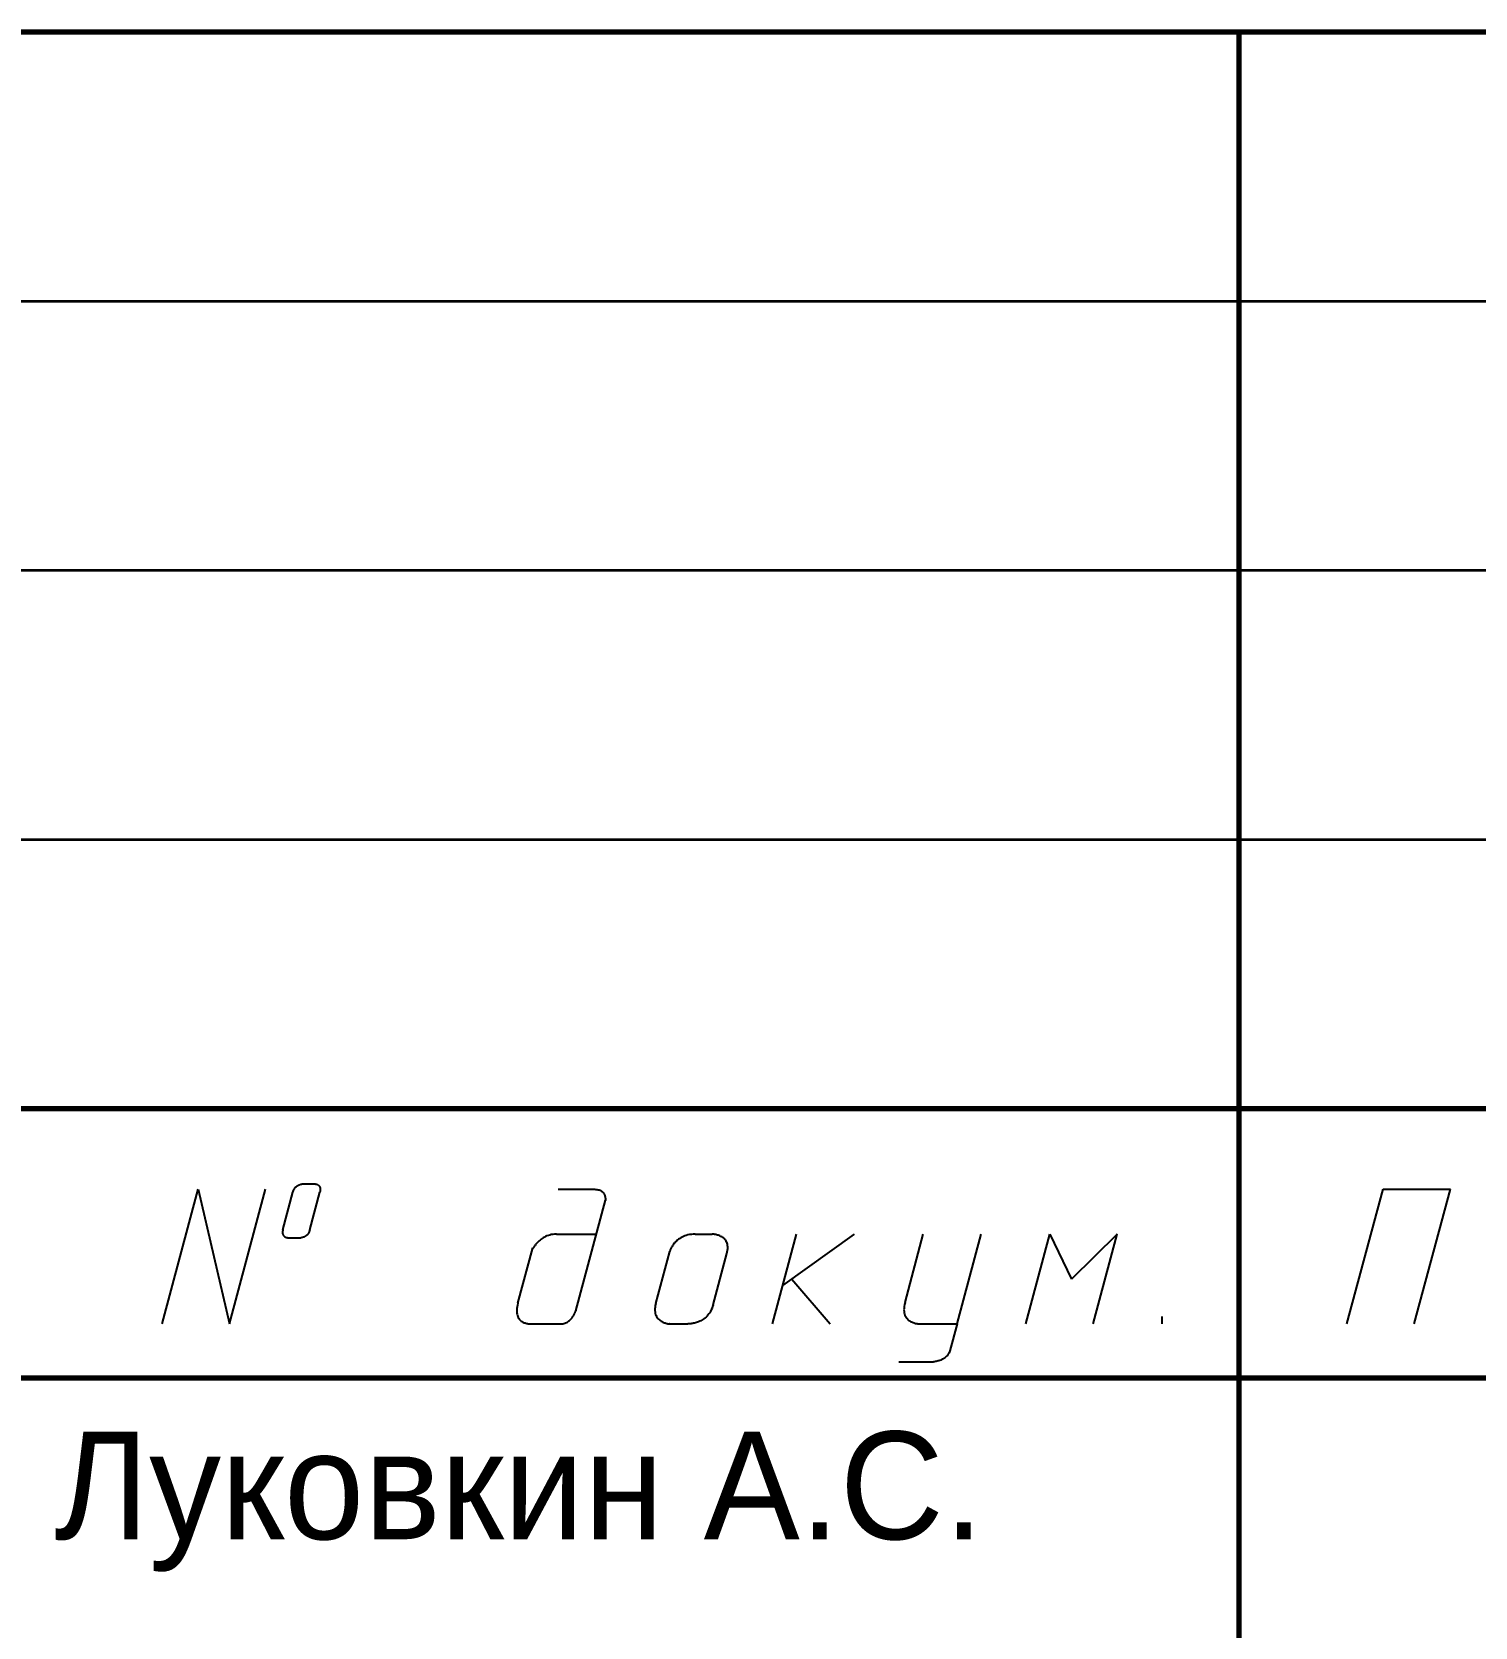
# Model space of a CAD drawing. Extents: x 0 to 297, y 0 to 210.
# Drawn here: x 124.58 to 151.38, y 30.37 to 60 of the extents above; entities that cross this region are included whole.
import ezdxf

# ---------------------------------------------------------------- set-up
doc = ezdxf.new("R2010")
doc.units = 0
doc.layers.get('0').update_dxf_attribs({"linetype": 'CONTINUOUS'})
doc.styles.add('cyrillic_ii', font='cyrillic_ii')

msp = doc.modelspace()

# ---------------------------------------------------------------- linework, layer by layer
at = {"lineweight": 70}
for p, q in [((107, 60), (292, 60)), ((147, 5), (147, 60)), ((107, 40), (172, 40)), ((107, 35), (172, 35))]:
    msp.add_line(p, q, dxfattribs=at)
at = {"lineweight": 35}
for p, q in [((107, 55), (172, 55)), ((107, 50), (172, 50)), ((107, 45), (172, 45))]:
    msp.add_line(p, q, dxfattribs=at)
at = {"linetype": 'CONTINUOUS', "lineweight": 25}
for p, q in [((129.461, 38.52), (129.468, 38.529)), ((129.468, 38.529), (129.475, 38.538)), ((129.475, 38.538), (129.483, 38.546)), ((129.483, 38.546), (129.491, 38.553)), ((129.491, 38.553), (129.499, 38.559)), ((129.499, 38.559), (129.507, 38.565)), ((129.507, 38.565), (129.515, 38.57)), ((129.515, 38.57), (129.523, 38.575)), ((129.523, 38.575), (129.531, 38.579)), ((129.531, 38.579), (129.539, 38.583)), ((129.539, 38.583), (129.547, 38.586)), ((129.547, 38.586), (129.554, 38.589)), ((129.554, 38.589), (129.561, 38.591)), ((129.561, 38.591), (129.568, 38.593)), ((129.568, 38.593), (129.574, 38.595)), ((129.574, 38.595), (129.58, 38.596)), ((129.58, 38.596), (129.586, 38.597)), ((129.586, 38.597), (129.591, 38.598)), ((129.591, 38.598), (129.595, 38.599)), ((129.595, 38.599), (129.599, 38.599)), ((129.599, 38.599), (129.602, 38.6)), ((129.602, 38.6), (129.604, 38.6)), ((129.604, 38.6), (129.605, 38.6)), ((129.605, 38.6), (129.606, 38.6)), ((129.606, 38.6), (129.606, 38.6)), ((129.606, 38.6), (129.828, 38.6)), ((129.828, 38.6), (129.841, 38.599)), ((129.841, 38.599), (129.853, 38.598)), ((129.853, 38.598), (129.864, 38.595)), ((129.864, 38.595), (129.874, 38.593)), ((129.874, 38.593), (129.882, 38.589)), ((129.882, 38.589), (129.891, 38.585)), ((129.891, 38.585), (129.898, 38.58)), ((129.898, 38.58), (129.904, 38.575)), ((129.904, 38.575), (129.91, 38.569)), ((129.91, 38.569), (129.915, 38.563)), ((129.915, 38.563), (129.919, 38.557)), ((129.919, 38.557), (129.922, 38.55)), ((129.922, 38.55), (129.925, 38.544)), ((129.925, 38.544), (129.928, 38.537)), ((129.928, 38.537), (129.93, 38.53)), ((129.93, 38.53), (129.931, 38.523)), ((129.931, 38.523), (129.932, 38.515)), ((127, 36), (127.67, 38.5)), ((127.67, 38.5), (128.25, 36)), ((128.25, 36), (128.92, 38.5)), ((129.24, 37.749), (129.427, 38.448)), ((129.427, 38.448), (129.431, 38.462)), ((129.431, 38.462), (129.436, 38.475)), ((129.436, 38.475), (129.442, 38.488)), ((129.442, 38.488), (129.448, 38.499)), ((129.448, 38.499), (129.454, 38.51)), ((129.454, 38.51), (129.461, 38.52)), ((129.739, 37.746), (129.926, 38.444)), ((129.927, 38.446), (129.926, 38.444)), ((129.928, 38.452), (129.927, 38.448)), ((129.927, 38.448), (129.927, 38.446)), ((129.929, 38.455), (129.928, 38.452)), ((129.93, 38.46), (129.929, 38.455)), ((129.931, 38.464), (129.93, 38.46)), ((129.932, 38.475), (129.931, 38.47)), ((129.931, 38.47), (129.931, 38.464)), ((129.932, 38.515), (129.933, 38.508)), ((129.933, 38.482), (129.932, 38.475)), ((129.933, 38.508), (129.933, 38.501)), ((129.933, 38.501), (129.933, 38.495)), ((129.933, 38.495), (129.933, 38.488)), ((129.933, 38.488), (129.933, 38.482)), ((134.351, 38.5), (135.03, 38.5)), ((134.68, 36.243), (135.23, 38.297)), ((135.03, 38.5), (135.054, 38.499)), ((135.054, 38.499), (135.075, 38.497)), ((135.075, 38.497), (135.095, 38.493)), ((135.095, 38.493), (135.113, 38.488)), ((135.113, 38.488), (135.13, 38.482)), ((135.13, 38.482), (135.144, 38.475)), ((135.144, 38.475), (135.157, 38.467)), ((135.157, 38.467), (135.169, 38.459)), ((135.169, 38.459), (135.18, 38.449)), ((135.18, 38.449), (135.189, 38.439)), ((135.189, 38.439), (135.197, 38.429)), ((135.197, 38.429), (135.204, 38.418)), ((135.204, 38.418), (135.209, 38.407)), ((135.209, 38.407), (135.214, 38.395)), ((135.214, 38.395), (135.218, 38.384)), ((135.218, 38.384), (135.221, 38.373)), ((135.221, 38.373), (135.224, 38.362)), ((135.224, 38.362), (135.226, 38.352)), ((135.226, 38.352), (135.227, 38.342)), ((135.227, 38.342), (135.228, 38.332)), ((135.228, 38.332), (135.228, 38.323)), ((135.228, 38.323), (135.228, 38.315)), ((135.228, 38.315), (135.228, 38.308)), ((135.228, 38.308), (135.228, 38.302)), ((135.228, 38.302), (135.228, 38.297)), ((135.228, 38.297), (135.228, 38.293)), ((135.228, 38.293), (135.228, 38.291)), ((135.228, 38.29), (135.229, 38.293)), ((135.228, 38.291), (135.228, 38.29)), ((135.228, 38.29), (135.228, 38.29)), ((135.229, 38.293), (135.23, 38.297)), ((149, 36), (149.67, 38.5)), ((149.67, 38.5), (150.92, 38.5)), ((150.25, 36), (150.92, 38.5)), ((129.234, 37.722), (129.233, 37.71)), ((129.233, 37.71), (129.233, 37.699)), ((129.233, 37.699), (129.234, 37.688)), ((129.237, 37.735), (129.234, 37.722)), ((129.234, 37.688), (129.235, 37.678)), ((129.235, 37.678), (129.237, 37.669)), ((129.24, 37.749), (129.237, 37.735)), ((129.237, 37.669), (129.24, 37.661)), ((129.24, 37.661), (129.243, 37.653)), ((129.243, 37.653), (129.247, 37.646)), ((129.247, 37.646), (129.252, 37.64)), ((129.252, 37.64), (129.257, 37.634)), ((129.257, 37.634), (129.262, 37.629)), ((129.667, 37.634), (129.66, 37.629)), ((129.675, 37.639), (129.667, 37.634)), ((129.682, 37.645), (129.675, 37.639)), ((129.689, 37.652), (129.682, 37.645)), ((129.695, 37.66), (129.689, 37.652)), ((129.702, 37.668), (129.695, 37.66)), ((129.708, 37.677), (129.702, 37.668)), ((129.714, 37.686), (129.708, 37.677)), ((129.72, 37.696), (129.714, 37.686)), ((129.726, 37.707), (129.72, 37.696)), ((129.731, 37.719), (129.726, 37.707)), ((129.735, 37.732), (129.731, 37.719)), ((129.739, 37.746), (129.735, 37.732)), ((134.144, 37.634), (134.119, 37.623)), ((134.17, 37.643), (134.144, 37.634)), ((134.197, 37.651), (134.17, 37.643)), ((134.225, 37.658), (134.197, 37.651)), ((134.255, 37.663), (134.225, 37.658)), ((134.286, 37.666), (134.255, 37.663)), ((134.319, 37.667), (134.286, 37.666)), ((134.319, 37.667), (135.061, 37.667)), ((136.704, 37.635), (136.678, 37.625)), ((136.732, 37.644), (136.704, 37.635)), ((136.761, 37.652), (136.732, 37.644)), ((136.792, 37.658), (136.761, 37.652)), ((136.825, 37.663), (136.792, 37.658)), ((136.86, 37.666), (136.825, 37.663)), ((136.896, 37.667), (136.86, 37.666)), ((136.896, 37.667), (137.209, 37.667)), ((137.21, 37.667), (137.209, 37.667)), ((137.213, 37.667), (137.21, 37.667)), ((137.217, 37.666), (137.213, 37.667)), ((137.224, 37.666), (137.217, 37.666)), ((137.233, 37.665), (137.224, 37.666)), ((137.243, 37.664), (137.233, 37.665)), ((137.254, 37.663), (137.243, 37.664)), ((137.267, 37.66), (137.254, 37.663)), ((137.28, 37.658), (137.267, 37.66)), ((137.295, 37.655), (137.28, 37.658)), ((137.31, 37.651), (137.295, 37.655)), ((137.325, 37.646), (137.31, 37.651)), ((137.341, 37.64), (137.325, 37.646)), ((137.357, 37.633), (137.341, 37.64)), ((137.373, 37.626), (137.357, 37.633)), ((138.334, 36), (138.781, 37.667)), ((138.525, 36.714), (139.853, 37.667)), ((140.793, 36.397), (141.133, 37.667)), ((141.759, 36), (142.205, 37.667)), ((143.038, 36), (143.485, 37.667)), ((143.038, 36), (143.485, 37.667)), ((143.485, 37.667), (143.887, 36.833)), ((144.735, 37.667), (143.887, 36.833)), ((144.288, 36), (144.735, 37.667)), ((129.262, 37.629), (129.267, 37.625)), ((129.267, 37.625), (129.273, 37.621)), ((129.273, 37.621), (129.279, 37.617)), ((129.279, 37.617), (129.285, 37.614)), ((129.285, 37.614), (129.291, 37.611)), ((129.291, 37.611), (129.297, 37.609)), ((129.297, 37.609), (129.303, 37.607)), ((129.303, 37.607), (129.308, 37.605)), ((129.308, 37.605), (129.314, 37.604)), ((129.314, 37.604), (129.319, 37.603)), ((129.319, 37.603), (129.323, 37.602)), ((129.323, 37.602), (129.328, 37.601)), ((129.328, 37.601), (129.331, 37.601)), ((129.331, 37.601), (129.334, 37.6)), ((129.334, 37.6), (129.337, 37.6)), ((129.337, 37.6), (129.339, 37.6)), ((129.339, 37.6), (129.34, 37.6)), ((129.34, 37.6), (129.34, 37.6)), ((129.34, 37.6), (129.574, 37.6)), ((129.575, 37.6), (129.574, 37.6)), ((129.576, 37.6), (129.575, 37.6)), ((129.578, 37.6), (129.576, 37.6)), ((129.58, 37.6), (129.578, 37.6)), ((129.583, 37.601), (129.58, 37.6)), ((129.587, 37.601), (129.583, 37.601)), ((129.591, 37.602), (129.587, 37.601)), ((129.596, 37.603), (129.591, 37.602)), ((129.601, 37.604), (129.596, 37.603)), ((129.607, 37.605), (129.601, 37.604)), ((129.613, 37.607), (129.607, 37.605)), ((129.619, 37.608), (129.613, 37.607)), ((129.625, 37.611), (129.619, 37.608)), ((129.632, 37.613), (129.625, 37.611)), ((129.639, 37.617), (129.632, 37.613)), ((129.646, 37.62), (129.639, 37.617)), ((129.653, 37.624), (129.646, 37.62)), ((129.66, 37.629), (129.653, 37.624)), ((133.606, 36.384), (133.882, 37.413)), ((133.879, 37.401), (133.88, 37.406)), ((133.879, 37.399), (133.879, 37.401)), ((133.88, 37.399), (133.879, 37.399)), ((133.88, 37.406), (133.882, 37.413)), ((133.882, 37.401), (133.88, 37.399)), ((133.885, 37.405), (133.882, 37.401)), ((133.888, 37.41), (133.885, 37.405)), ((133.893, 37.418), (133.888, 37.41)), ((133.899, 37.426), (133.893, 37.418)), ((133.906, 37.436), (133.899, 37.426)), ((133.914, 37.447), (133.906, 37.436)), ((133.922, 37.459), (133.914, 37.447)), ((133.933, 37.472), (133.922, 37.459)), ((133.944, 37.486), (133.933, 37.472)), ((133.956, 37.5), (133.944, 37.486)), ((133.969, 37.514), (133.956, 37.5)), ((133.984, 37.529), (133.969, 37.514)), ((134, 37.543), (133.984, 37.529)), ((134.016, 37.558), (134, 37.543)), ((134.035, 37.572), (134.016, 37.558)), ((134.054, 37.586), (134.035, 37.572)), ((134.075, 37.599), (134.054, 37.586)), ((134.096, 37.612), (134.075, 37.599)), ((134.119, 37.623), (134.096, 37.612)), ((136.165, 36.378), (136.424, 37.346)), ((136.425, 37.35), (136.424, 37.347)), ((136.424, 37.347), (136.424, 37.346)), ((136.426, 37.355), (136.425, 37.35)), ((136.429, 37.361), (136.426, 37.355)), ((136.432, 37.369), (136.429, 37.361)), ((136.435, 37.378), (136.432, 37.369)), ((136.44, 37.389), (136.435, 37.378)), ((136.445, 37.4), (136.44, 37.389)), ((136.451, 37.412), (136.445, 37.4)), ((136.458, 37.426), (136.451, 37.412)), ((136.466, 37.44), (136.458, 37.426)), ((136.475, 37.454), (136.466, 37.44)), ((136.485, 37.469), (136.475, 37.454)), ((136.496, 37.484), (136.485, 37.469)), ((136.509, 37.499), (136.496, 37.484)), ((136.522, 37.515), (136.509, 37.499)), ((136.537, 37.53), (136.522, 37.515)), ((136.553, 37.545), (136.537, 37.53)), ((136.57, 37.56), (136.553, 37.545)), ((136.589, 37.575), (136.57, 37.56)), ((136.609, 37.588), (136.589, 37.575)), ((136.63, 37.601), (136.609, 37.588)), ((136.653, 37.614), (136.63, 37.601)), ((136.678, 37.625), (136.653, 37.614)), ((137.389, 37.617), (137.373, 37.626)), ((137.405, 37.607), (137.389, 37.617)), ((137.42, 37.596), (137.405, 37.607)), ((137.434, 37.584), (137.42, 37.596)), ((137.447, 37.57), (137.434, 37.584)), ((137.459, 37.555), (137.447, 37.57)), ((137.47, 37.538), (137.459, 37.555)), ((137.48, 37.519), (137.47, 37.538)), ((137.488, 37.499), (137.48, 37.519)), ((137.485, 37.306), (137.493, 37.34)), ((137.494, 37.478), (137.488, 37.499)), ((137.493, 37.34), (137.498, 37.372)), ((137.499, 37.454), (137.494, 37.478)), ((137.498, 37.372), (137.501, 37.401)), ((137.501, 37.428), (137.499, 37.454)), ((137.501, 37.401), (137.501, 37.428)), ((137.23, 36.353), (137.485, 37.306)), ((138.692, 36.833), (139.406, 36)), ((133.587, 36.283), (133.585, 36.254)), ((133.585, 36.254), (133.585, 36.227)), ((133.585, 36.227), (133.587, 36.202)), ((133.591, 36.315), (133.587, 36.283)), ((133.587, 36.202), (133.59, 36.178)), ((133.59, 36.178), (133.595, 36.157)), ((133.597, 36.348), (133.591, 36.315)), ((133.595, 36.157), (133.602, 36.137)), ((133.606, 36.384), (133.597, 36.348)), ((134.627, 36.139), (134.635, 36.152)), ((134.635, 36.152), (134.642, 36.164)), ((134.642, 36.164), (134.649, 36.176)), ((134.649, 36.176), (134.655, 36.187)), ((134.655, 36.187), (134.66, 36.197)), ((134.66, 36.197), (134.665, 36.207)), ((134.665, 36.207), (134.669, 36.216)), ((134.669, 36.216), (134.672, 36.224)), ((134.672, 36.224), (134.675, 36.231)), ((134.675, 36.231), (134.677, 36.237)), ((134.677, 36.237), (134.678, 36.241)), ((134.678, 36.241), (134.68, 36.244)), ((134.68, 36.244), (134.68, 36.246)), ((134.68, 36.246), (134.68, 36.245)), ((134.68, 36.245), (134.68, 36.243)), ((136.151, 36.31), (136.148, 36.279)), ((136.148, 36.279), (136.148, 36.25)), ((136.148, 36.25), (136.151, 36.223)), ((136.156, 36.343), (136.151, 36.31)), ((136.151, 36.223), (136.155, 36.199)), ((136.155, 36.199), (136.162, 36.176)), ((136.165, 36.378), (136.156, 36.343)), ((136.162, 36.176), (136.17, 36.155)), ((136.17, 36.155), (136.18, 36.135)), ((137.134, 36.164), (137.116, 36.144)), ((137.151, 36.185), (137.134, 36.164)), ((137.167, 36.208), (137.151, 36.185)), ((137.182, 36.233), (137.167, 36.208)), ((137.196, 36.26), (137.182, 36.233)), ((137.209, 36.289), (137.196, 36.26)), ((137.22, 36.32), (137.209, 36.289)), ((137.23, 36.353), (137.22, 36.32)), ((140.775, 36.293), (140.774, 36.263)), ((140.774, 36.263), (140.775, 36.234)), ((140.778, 36.325), (140.775, 36.293)), ((140.775, 36.234), (140.779, 36.208)), ((140.784, 36.36), (140.778, 36.325)), ((140.779, 36.208), (140.785, 36.184)), ((140.793, 36.397), (140.784, 36.36)), ((140.785, 36.184), (140.792, 36.162)), ((140.792, 36.162), (140.802, 36.142)), ((133.602, 36.137), (133.61, 36.12)), ((133.61, 36.12), (133.619, 36.103)), ((133.619, 36.103), (133.629, 36.089)), ((133.629, 36.089), (133.641, 36.075)), ((133.641, 36.075), (133.653, 36.063)), ((133.653, 36.063), (133.666, 36.053)), ((133.666, 36.053), (133.68, 36.044)), ((133.68, 36.044), (133.694, 36.035)), ((133.694, 36.035), (133.708, 36.028)), ((133.708, 36.028), (133.723, 36.022)), ((133.723, 36.022), (133.738, 36.017)), ((133.738, 36.017), (133.753, 36.013)), ((133.753, 36.013), (133.768, 36.009)), ((133.768, 36.009), (133.782, 36.007)), ((133.782, 36.007), (133.796, 36.004)), ((133.796, 36.004), (133.81, 36.003)), ((133.81, 36.003), (133.823, 36.002)), ((133.823, 36.002), (133.836, 36.001)), ((133.836, 36.001), (133.847, 36)), ((133.847, 36), (133.858, 36)), ((133.858, 36), (133.867, 36)), ((133.867, 36), (133.876, 36)), ((133.876, 36), (134.397, 36)), ((134.397, 36), (134.418, 36.001)), ((134.418, 36.001), (134.438, 36.003)), ((134.438, 36.003), (134.456, 36.007)), ((134.456, 36.007), (134.474, 36.012)), ((134.474, 36.012), (134.491, 36.019)), ((134.491, 36.019), (134.508, 36.027)), ((134.508, 36.027), (134.523, 36.035)), ((134.523, 36.035), (134.538, 36.045)), ((134.538, 36.045), (134.552, 36.055)), ((134.552, 36.055), (134.565, 36.066)), ((134.565, 36.066), (134.577, 36.078)), ((134.577, 36.078), (134.588, 36.09)), ((134.588, 36.09), (134.599, 36.102)), ((134.599, 36.102), (134.609, 36.114)), ((134.609, 36.114), (134.618, 36.127)), ((134.618, 36.127), (134.627, 36.139)), ((136.18, 36.135), (136.191, 36.118)), ((136.191, 36.118), (136.203, 36.102)), ((136.203, 36.102), (136.217, 36.087)), ((136.217, 36.087), (136.231, 36.074)), ((136.231, 36.074), (136.246, 36.062)), ((136.246, 36.062), (136.262, 36.052)), ((136.262, 36.052), (136.278, 36.043)), ((136.278, 36.043), (136.293, 36.035)), ((136.293, 36.035), (136.309, 36.028)), ((136.309, 36.028), (136.325, 36.022)), ((136.325, 36.022), (136.339, 36.017)), ((136.339, 36.017), (136.354, 36.013)), ((136.354, 36.013), (136.367, 36.009)), ((136.367, 36.009), (136.379, 36.007)), ((136.379, 36.007), (136.39, 36.004)), ((136.39, 36.004), (136.4, 36.003)), ((136.4, 36.003), (136.408, 36.002)), ((136.408, 36.002), (136.414, 36.001)), ((136.414, 36.001), (136.418, 36)), ((136.419, 36), (136.416, 36)), ((136.416, 36), (136.761, 36)), ((136.418, 36), (136.42, 36)), ((136.42, 36), (136.419, 36)), ((136.765, 36), (136.761, 36)), ((136.77, 36), (136.765, 36)), ((136.777, 36), (136.77, 36)), ((136.786, 36.001), (136.777, 36)), ((136.797, 36.001), (136.786, 36.001)), ((136.809, 36.003), (136.797, 36.001)), ((136.822, 36.004), (136.809, 36.003)), ((136.836, 36.006), (136.822, 36.004)), ((136.852, 36.009), (136.836, 36.006)), ((136.868, 36.012), (136.852, 36.009)), ((136.885, 36.016), (136.868, 36.012)), ((136.903, 36.02), (136.885, 36.016)), ((136.922, 36.026), (136.903, 36.02)), ((136.941, 36.032), (136.922, 36.026)), ((136.96, 36.04), (136.941, 36.032)), ((136.98, 36.049), (136.96, 36.04)), ((137, 36.058), (136.98, 36.049)), ((137.02, 36.069), (137, 36.058)), ((137.04, 36.081), (137.02, 36.069)), ((137.059, 36.095), (137.04, 36.081)), ((137.079, 36.11), (137.059, 36.095)), ((137.098, 36.126), (137.079, 36.11)), ((137.116, 36.144), (137.098, 36.126)), ((140.802, 36.142), (140.812, 36.124)), ((140.812, 36.124), (140.824, 36.107)), ((140.824, 36.107), (140.837, 36.092)), ((140.837, 36.092), (140.851, 36.078)), ((140.851, 36.078), (140.866, 36.066)), ((140.866, 36.066), (140.881, 36.055)), ((140.881, 36.055), (140.897, 36.045)), ((140.897, 36.045), (140.913, 36.037)), ((140.913, 36.037), (140.929, 36.029)), ((140.929, 36.029), (140.945, 36.023)), ((140.945, 36.023), (140.961, 36.018)), ((140.961, 36.018), (140.976, 36.013)), ((140.976, 36.013), (140.99, 36.01)), ((140.99, 36.01), (141.004, 36.007)), ((141.004, 36.007), (141.017, 36.005)), ((141.017, 36.005), (141.029, 36.003)), ((141.029, 36.003), (141.039, 36.002)), ((141.039, 36.002), (141.048, 36.001)), ((141.048, 36.001), (141.055, 36)), ((141.055, 36), (141.061, 36)), ((141.061, 36), (141.064, 36)), ((141.064, 36), (141.065, 36)), ((141.065, 36), (141.759, 36)), ((141.759, 36), (141.625, 35.502)), ((145.568, 36), (145.568, 36.139)), ((141.25, 35.286), (140.676, 35.286)), ((141.253, 35.286), (141.25, 35.286)), ((141.25, 35.286), (141.25, 35.286)), ((141.258, 35.286), (141.253, 35.286)), ((141.264, 35.287), (141.258, 35.286)), ((141.271, 35.287), (141.264, 35.287)), ((141.28, 35.288), (141.271, 35.287)), ((141.291, 35.289), (141.28, 35.288)), ((141.302, 35.29), (141.291, 35.289)), ((141.315, 35.291), (141.302, 35.29)), ((141.329, 35.293), (141.315, 35.291)), ((141.343, 35.296), (141.329, 35.293)), ((141.358, 35.299), (141.343, 35.296)), ((141.374, 35.302), (141.358, 35.299)), ((141.39, 35.306), (141.374, 35.302)), ((141.407, 35.311), (141.39, 35.306)), ((141.423, 35.316), (141.407, 35.311)), ((141.44, 35.322), (141.423, 35.316)), ((141.457, 35.329), (141.44, 35.322)), ((141.474, 35.336), (141.457, 35.329)), ((141.491, 35.344), (141.474, 35.336)), ((141.507, 35.353), (141.491, 35.344)), ((141.523, 35.363), (141.507, 35.353)), ((141.538, 35.375), (141.523, 35.363)), ((141.553, 35.387), (141.538, 35.375)), ((141.566, 35.4), (141.553, 35.387)), ((141.579, 35.414), (141.566, 35.4)), ((141.591, 35.429), (141.579, 35.414)), ((141.602, 35.445), (141.591, 35.429)), ((141.611, 35.463), (141.602, 35.445)), ((141.619, 35.482), (141.611, 35.463)), ((141.625, 35.502), (141.619, 35.482))]:
    msp.add_line(p, q, dxfattribs=at)

# ---------------------------------------------------------------- texts
at = {"insert": (125, 34), "char_height": 2, "width": 18.38889, "attachment_point": 1, "style": 'cyrillic_ii'}
msp.add_mtext('Луковкин А.С.', dxfattribs=at)

doc.saveas('drawing.dxf')
